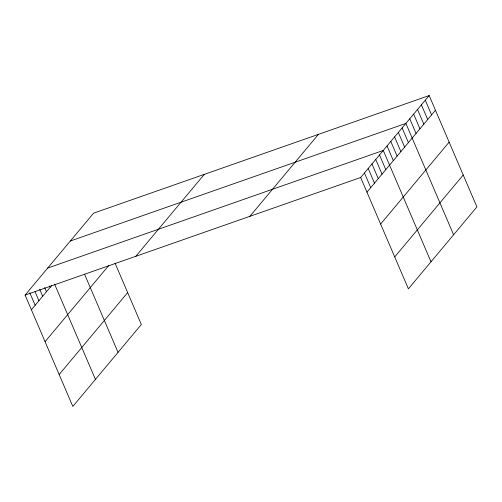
<?xml version="1.0" encoding="UTF-8"?>
<svg xmlns="http://www.w3.org/2000/svg" width="502" height="502" viewBox="0 0 502 502"><rect width="100%" height="100%" fill="white"/><g stroke="black" fill="none" stroke-linecap="round" stroke-linejoin="round"><path stroke-width="0.75" d="M115.04 263.161L141.332 324.505L72.828 406.444L25.1 295.094L93.61 213.155L429.172 95.556L476.9 206.906L408.39 288.845L360.668 177.495L429.172 95.556M31.394 309.772L51.643 285.55M45.067 341.674L108.721 265.539M135.835 256.284L204.345 174.345M59.154 374.542L127.659 292.603M249.927 216.299L318.437 134.36M366.956 192.172L435.466 110.233M380.629 224.074L449.139 142.135M394.716 256.942L463.227 175.003M70.318 241.01L405.88 123.41L453.607 234.767M47.709 268.055L383.277 150.456L430.998 261.806M25.1 295.094L360.668 177.495M425.294 100.199L431.582 114.876M421.41 104.843L427.704 119.52M417.526 109.486L423.82 124.163M413.648 114.13L419.936 128.807M409.764 118.773L416.058 133.45M402.115 127.922L408.402 142.599M398.343 132.428L404.637 147.105M394.578 136.933L400.872 151.61M390.807 141.439L397.101 156.122M387.042 145.944L393.336 160.627M379.506 154.961L385.8 169.638M375.741 159.467L382.028 174.144M371.969 163.972L378.263 178.649M368.204 168.477L374.492 183.161M364.433 172.983L370.727 187.666M84.505 274.123L118.039 352.366M54.605 284.151L95.436 379.405M49.629 285.839L50.231 287.238M44.665 287.552L46.466 291.744M39.702 289.259L42.695 296.249M35.033 291.668L38.93 300.761M29.769 292.685L35.159 305.266"/></g></svg>
